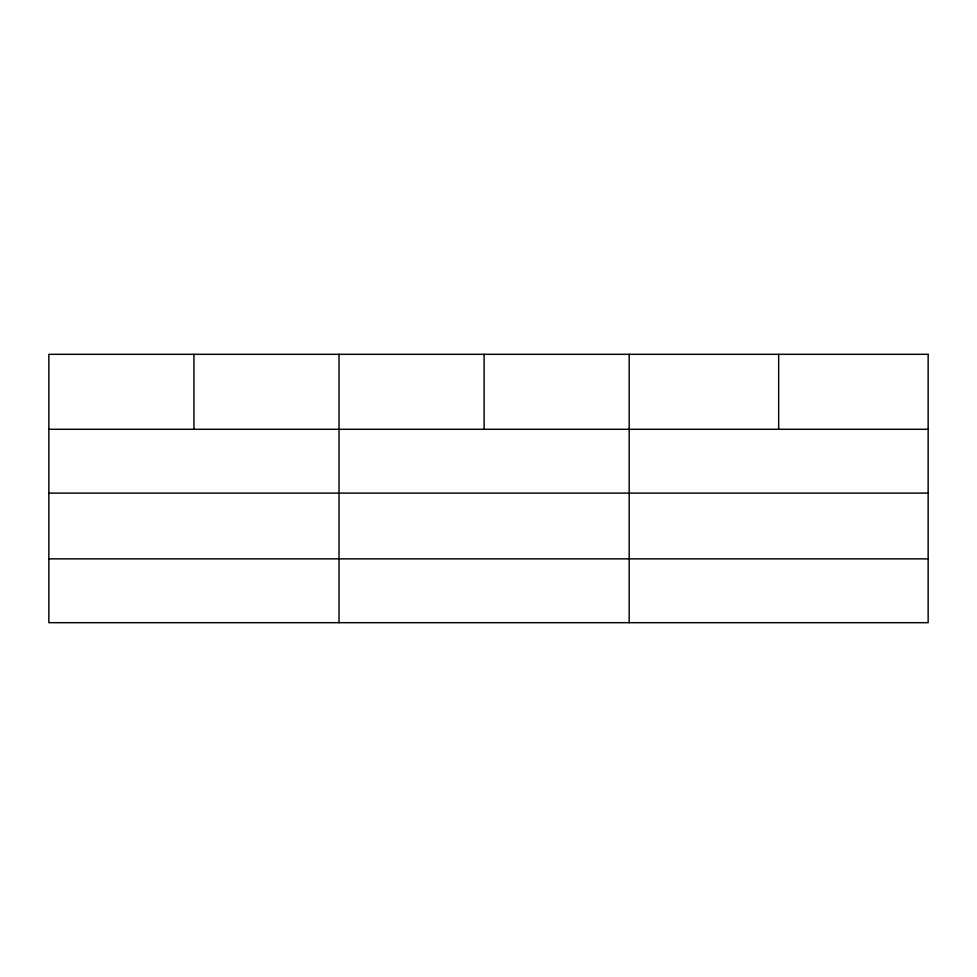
<?xml version="1.0" encoding="UTF-8"?>
<svg xmlns="http://www.w3.org/2000/svg" width="977" height="977" viewBox="0 0 977 977"><rect width="100%" height="100%" fill="white"/><g stroke="black" fill="none" stroke-linecap="round" stroke-linejoin="round"><path stroke-width="1.47" d="M48.85 429.294L928.15 429.294M48.85 493.116L928.15 493.116M48.85 558.868L928.15 558.868M778.669 354.321L778.669 429.294M629.188 354.321L629.188 622.679M484.103 354.321L484.103 429.294M339.019 354.321L339.019 622.679M193.935 354.321L193.935 429.294M928.15 354.321L48.85 354.321L48.85 622.679L928.15 622.679L928.15 354.321"/></g></svg>
